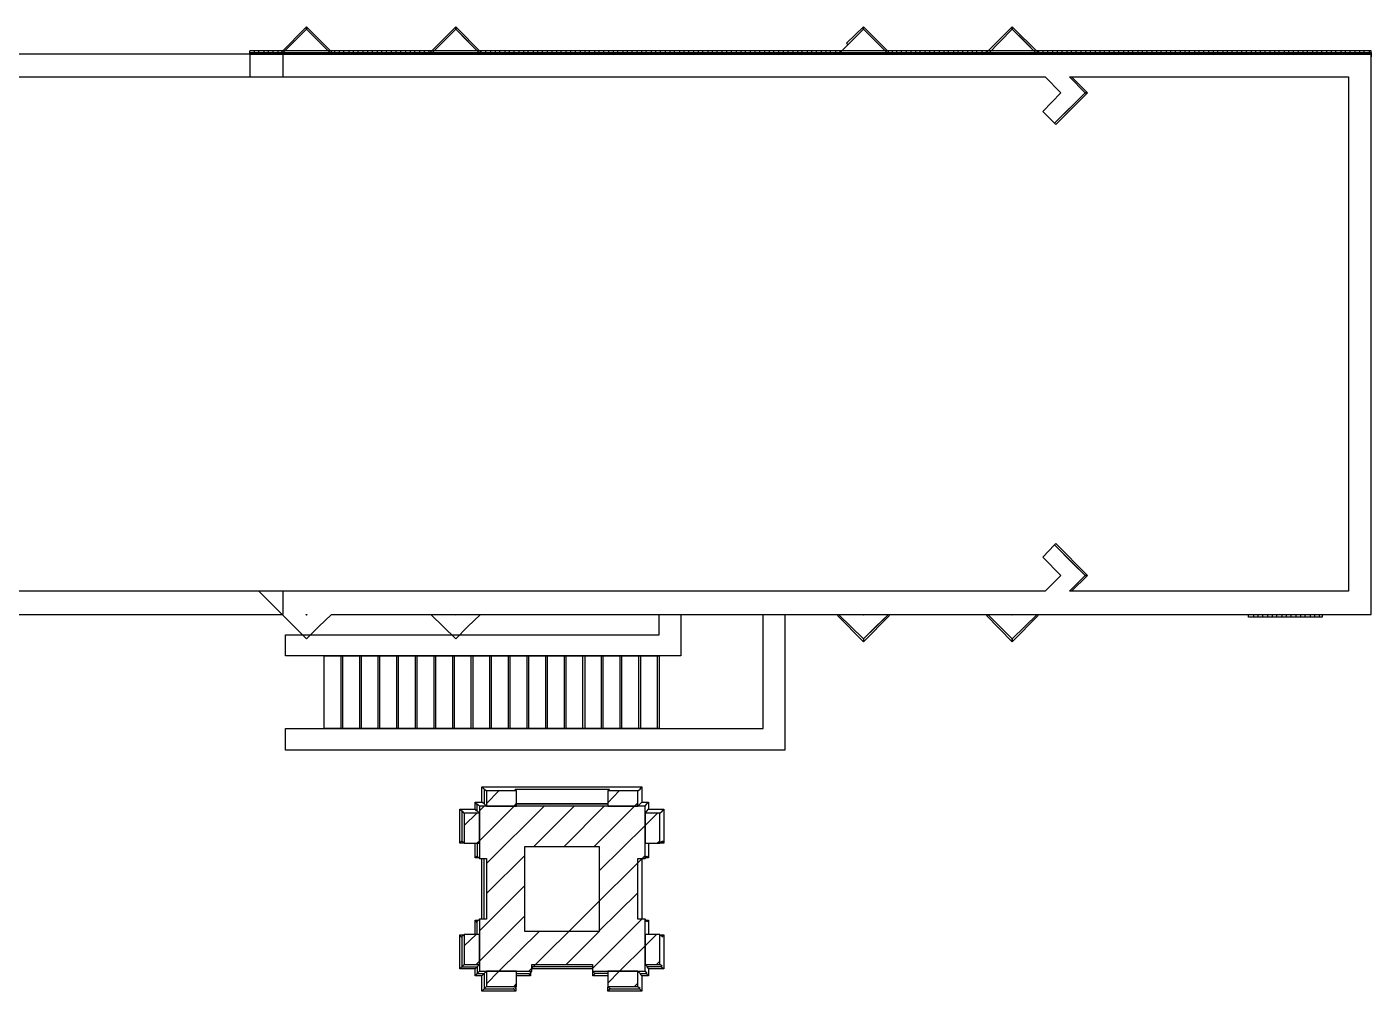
# Model space of a CAD drawing. Header units: inches. Extents: x 8199 to 15931, y 7617 to 15423.
# Drawn here: x 8819 to 9574, y 7855 to 8396 of the extents above; entities that cross this region are included whole.
import ezdxf

# ---------------------------------------------------------------- set-up
doc = ezdxf.new("R2010")
doc.units = ezdxf.units.IN
doc.header["$LTSCALE"] = 0.25
doc.header["$MEASUREMENT"] = 0
doc.layers.add('BACKGROUND', color=8, linetype='Continuous')

msp = doc.modelspace()

# ---------------------------------------------------------------- linework, layer by layer
at = {"layer": 'BACKGROUND'}
for points in [[(8961.57, 8382.03), (8975.91, 8396.36), (8975.91, 8395.09), (8989.93, 8381.07), (8982.6, 8388.4), (8975.91, 8395.09), (8961.89, 8381.07), (8975.91, 8395.09), (8975.91, 8396.36), (8990.25, 8382.03)], [(9045.36, 8382.03), (9059.7, 8396.36), (9059.7, 8395.09), (9073.71, 8381.07), (9066.39, 8388.4), (9059.7, 8395.09), (9045.68, 8381.07), (9059.7, 8395.09), (9059.7, 8396.36), (9074.03, 8382.03)], [(9274.74, 8381.07), (9288.76, 8395.09), (9302.78, 8381.07), (9295.45, 8388.4), (9288.76, 8395.09), (9288.76, 8396.36), (9279.2, 8387.13), (9280.16, 8386.49), (9288.76, 8395.09), (9288.76, 8396.36), (9303.1, 8382.03)], [(9357.89, 8382.03), (9372.23, 8396.36), (9372.23, 8395.09), (9386.25, 8381.07), (9379.24, 8388.4), (9372.23, 8395.09), (9372.23, 8396.36), (9386.88, 8382.03)], [(8944.05, 8381.07), (8944.05, 8382.98)], [(8944.05, 8382.03), (8944.05, 8381.07), (8944.05, 8368.33), (9390.71, 8368.33), (9399.63, 8359.41), (9389.43, 8348.9), (9396.12, 8342.2), (9406.32, 8352.4), (9413.33, 8359.41), (9404.41, 8368.33)], [(8946.6, 8382.03), (8946.6, 8382.98)], [(8949.15, 8382.03), (8949.15, 8382.98)], [(8952.02, 8382.03), (8952.02, 8382.98)], [(8954.56, 8382.03), (8954.56, 8382.98)], [(8957.11, 8382.03), (8957.11, 8382.98)], [(8959.98, 8382.03), (8959.98, 8382.98)], [(8975.59, 8381.07), (8975.91, 8381.39), (8976.23, 8381.07)], [(8991.84, 8382.03), (8991.84, 8382.98)], [(8994.39, 8382.03), (8994.39, 8382.98)], [(8996.94, 8382.03), (8996.94, 8382.98)], [(8999.8, 8382.03), (8999.8, 8382.98)], [(9002.35, 8382.03), (9002.35, 8382.98)], [(9004.9, 8382.03), (9004.9, 8382.98)], [(9007.77, 8382.03), (9007.77, 8382.98)], [(9010.32, 8382.03), (9010.32, 8382.98)], [(9012.87, 8382.03), (9012.87, 8382.98)], [(9015.73, 8382.03), (9015.73, 8382.98)], [(9018.28, 8382.03), (9018.28, 8382.98)], [(9020.83, 8382.03), (9020.83, 8382.98)], [(9023.7, 8382.03), (9023.7, 8382.98)], [(9026.25, 8382.03), (9026.25, 8382.98)], [(9028.79, 8382.03), (9028.79, 8382.98)], [(9031.66, 8382.03), (9031.66, 8382.98)], [(9034.21, 8382.03), (9034.21, 8382.98)], [(9036.76, 8382.03), (9036.76, 8382.98)], [(9039.63, 8382.03), (9039.63, 8382.98)], [(9042.18, 8382.03), (9042.18, 8382.98)], [(9044.72, 8382.03), (9044.72, 8382.98)], [(9059.38, 8381.07), (9059.7, 8381.39), (9060.02, 8381.07)], [(9074.03, 8382.03), (9074.03, 8382.98)], [(9076.58, 8382.03), (9076.58, 8382.98)], [(9079.45, 8382.03), (9079.45, 8382.98)], [(9082, 8382.03), (9082, 8382.98)], [(9084.55, 8382.03), (9084.55, 8382.98)], [(9087.41, 8382.03), (9087.41, 8382.98)], [(9089.96, 8382.03), (9089.96, 8382.98)], [(9092.51, 8382.03), (9092.51, 8382.98)], [(9095.38, 8382.03), (9095.38, 8382.98)], [(9097.93, 8382.03), (9097.93, 8382.98)], [(9100.48, 8382.03), (9100.48, 8382.98)], [(9103.34, 8382.03), (9103.34, 8382.98)], [(9105.89, 8382.03), (9105.89, 8382.98)], [(9108.44, 8382.03), (9108.44, 8382.98)], [(9111.31, 8382.03), (9111.31, 8382.98)], [(9113.86, 8382.03), (9113.86, 8382.98)], [(9116.41, 8382.03), (9116.41, 8382.98)], [(9118.95, 8382.03), (9118.95, 8382.98)], [(9121.82, 8382.03), (9121.82, 8382.98)], [(9124.37, 8382.03), (9124.37, 8382.98)], [(9126.92, 8382.03), (9126.92, 8382.98)], [(9129.79, 8382.03), (9129.79, 8382.98)], [(9132.33, 8382.03), (9132.33, 8382.98)], [(9134.88, 8382.03), (9134.88, 8382.98)], [(9137.75, 8382.03), (9137.75, 8382.98)], [(9140.3, 8382.03), (9140.3, 8382.98)], [(9142.85, 8382.03), (9142.85, 8382.98)], [(9145.71, 8382.03), (9145.71, 8382.98)], [(9148.26, 8382.03), (9148.26, 8382.98)], [(9150.81, 8382.03), (9150.81, 8382.98)], [(9153.68, 8382.03), (9153.68, 8382.98)], [(9156.23, 8382.03), (9156.23, 8382.98)], [(9158.78, 8382.03), (9158.78, 8382.98)], [(9161.64, 8382.03), (9161.64, 8382.98)], [(9164.19, 8382.03), (9164.19, 8382.98)], [(9166.74, 8382.03), (9166.74, 8382.98)], [(9169.61, 8382.03), (9169.61, 8382.98)], [(9172.16, 8382.03), (9172.16, 8382.98)], [(9174.71, 8382.03), (9174.71, 8382.98)], [(9177.57, 8382.03), (9177.57, 8382.98)], [(9180.12, 8382.03), (9180.12, 8382.98)], [(9182.67, 8382.03), (9182.67, 8382.98)], [(9185.54, 8382.03), (9185.54, 8382.98)], [(9188.09, 8382.03), (9188.09, 8382.98)], [(9190.64, 8382.03), (9190.64, 8382.98)], [(9193.5, 8382.03), (9193.5, 8382.98)], [(9196.05, 8382.03), (9196.05, 8382.98)], [(9198.6, 8382.03), (9198.6, 8382.98)], [(9201.47, 8382.03), (9201.47, 8382.98)], [(9204.02, 8382.03), (9204.02, 8382.98)], [(9206.56, 8382.03), (9206.56, 8382.98)], [(9209.43, 8382.03), (9209.43, 8382.98)], [(9211.98, 8382.03), (9211.98, 8382.98)], [(9214.53, 8382.03), (9214.53, 8382.98)], [(9217.4, 8382.03), (9217.4, 8382.98)], [(9219.95, 8382.03), (9219.95, 8382.98)], [(9222.49, 8382.03), (9222.49, 8382.98)], [(9225.36, 8382.03), (9225.36, 8382.98)], [(9227.91, 8382.03), (9227.91, 8382.98)], [(9230.46, 8382.03), (9230.46, 8382.98)], [(9233.33, 8382.03), (9233.33, 8382.98)], [(9235.87, 8382.03), (9235.87, 8382.98)], [(9238.42, 8382.03), (9238.42, 8382.98)], [(9241.29, 8382.03), (9241.29, 8382.98)], [(9243.84, 8382.03), (9243.84, 8382.98)], [(9246.39, 8382.03), (9246.39, 8382.98)], [(9249.25, 8382.03), (9249.25, 8382.98)], [(9251.8, 8382.03), (9251.8, 8382.98)], [(9254.35, 8382.03), (9254.35, 8382.98)], [(9257.22, 8382.03), (9257.22, 8382.98)], [(9259.77, 8382.03), (9259.77, 8382.98)], [(9262.32, 8382.03), (9262.32, 8382.98)], [(9265.18, 8382.03), (9265.18, 8382.98)], [(9267.73, 8382.03), (9267.73, 8382.98)], [(9270.28, 8382.03), (9270.28, 8382.98)], [(9273.15, 8382.03), (9273.15, 8382.98)], [(9275.7, 8382.03), (9275.7, 8382.98)], [(9288.44, 8381.07), (9288.76, 8381.39), (9289.08, 8381.07)], [(9305.01, 8382.03), (9305.01, 8382.98)], [(9307.56, 8382.03), (9307.56, 8382.98)], [(9310.1, 8382.03), (9310.1, 8382.98)], [(9312.97, 8382.03), (9312.97, 8382.98)], [(9315.52, 8382.03), (9315.52, 8382.98)], [(9318.07, 8382.03), (9318.07, 8382.98)], [(9320.62, 8382.03), (9320.62, 8382.98)], [(9323.48, 8382.03), (9323.48, 8382.98)], [(9326.03, 8382.03), (9326.03, 8382.98)], [(9328.58, 8382.03), (9328.58, 8382.98)], [(9331.45, 8382.03), (9331.45, 8382.98)], [(9334, 8382.03), (9334, 8382.98)], [(9336.55, 8382.03), (9336.55, 8382.98)], [(9339.41, 8382.03), (9339.41, 8382.98)], [(9341.96, 8382.03), (9341.96, 8382.98)], [(9344.51, 8382.03), (9344.51, 8382.98)], [(9347.38, 8382.03), (9347.38, 8382.98)], [(9349.93, 8382.03), (9349.93, 8382.98)], [(9352.48, 8382.03), (9352.48, 8382.98)], [(9355.34, 8382.03), (9355.34, 8382.98)], [(9357.89, 8382.03), (9357.89, 8382.98)], [(9371.91, 8381.07), (9372.23, 8381.39), (9372.87, 8381.07)], [(9387.2, 8382.03), (9387.2, 8382.98)], [(9389.75, 8382.03), (9389.75, 8382.98)], [(9392.3, 8382.03), (9392.3, 8382.98)], [(9395.17, 8382.03), (9395.17, 8382.98)], [(9397.71, 8382.03), (9397.71, 8382.98)], [(9400.26, 8382.03), (9400.26, 8382.98)], [(9403.13, 8382.03), (9403.13, 8382.98)], [(9405.68, 8382.03), (9405.68, 8382.98)], [(9408.23, 8382.03), (9408.23, 8382.98)], [(9411.1, 8382.03), (9411.1, 8382.98)], [(9413.64, 8382.03), (9413.64, 8382.98)], [(9416.19, 8382.03), (9416.19, 8382.98)], [(9419.06, 8382.03), (9419.06, 8382.98)], [(9421.61, 8382.03), (9421.61, 8382.98)], [(9424.16, 8382.03), (9424.16, 8382.98)], [(9427.02, 8382.03), (9427.02, 8382.98)], [(9429.57, 8382.03), (9429.57, 8382.98)], [(9432.12, 8382.03), (9432.12, 8382.98)], [(9434.99, 8382.03), (9434.99, 8382.98)], [(9437.54, 8382.03), (9437.54, 8382.98)], [(9440.09, 8382.03), (9440.09, 8382.98)], [(9442.95, 8382.03), (9442.95, 8382.98)], [(9445.5, 8382.03), (9445.5, 8382.98)], [(9448.05, 8382.03), (9448.05, 8382.98)], [(9450.92, 8382.03), (9450.92, 8382.98)], [(9453.47, 8382.03), (9453.47, 8382.98)], [(9456.02, 8382.03), (9456.02, 8382.98)], [(9458.88, 8382.03), (9458.88, 8382.98)], [(9461.43, 8382.03), (9461.43, 8382.98)], [(9463.98, 8382.03), (9463.98, 8382.98)], [(9466.85, 8382.03), (9466.85, 8382.98)], [(9469.4, 8382.03), (9469.4, 8382.98)], [(9471.95, 8382.03), (9471.95, 8382.98)], [(9474.81, 8382.03), (9474.81, 8382.98)], [(9477.36, 8382.03), (9477.36, 8382.98)], [(9479.91, 8382.03), (9479.91, 8382.98)], [(9482.78, 8382.03), (9482.78, 8382.98)], [(9485.33, 8382.03), (9485.33, 8382.98)], [(9487.87, 8382.03), (9487.87, 8382.98)], [(9490.74, 8382.03), (9490.74, 8382.98)], [(9493.29, 8382.03), (9493.29, 8382.98)], [(9495.84, 8382.03), (9495.84, 8382.98)], [(9498.71, 8382.03), (9498.71, 8382.98)], [(9501.25, 8382.03), (9501.25, 8382.98)], [(9503.8, 8382.03), (9503.8, 8382.98)], [(9506.67, 8382.03), (9506.67, 8382.98)], [(9509.22, 8382.03), (9509.22, 8382.98)], [(9511.77, 8382.03), (9511.77, 8382.98)], [(9514.32, 8382.03), (9514.32, 8382.98)], [(9517.18, 8382.03), (9517.18, 8382.98)], [(9519.73, 8382.03), (9519.73, 8382.98)], [(9522.28, 8382.03), (9522.28, 8382.98)], [(9525.15, 8382.03), (9525.15, 8382.98)], [(9527.7, 8382.03), (9527.7, 8382.98)], [(9530.25, 8382.03), (9530.25, 8382.98)], [(9533.11, 8382.03), (9533.11, 8382.98)], [(9535.66, 8382.03), (9535.66, 8382.98)], [(9538.21, 8382.03), (9538.21, 8382.98)], [(9541.08, 8382.03), (9541.08, 8382.98)], [(9543.63, 8382.03), (9543.63, 8382.98)], [(9546.18, 8382.03), (9546.18, 8382.98)], [(9549.04, 8382.03), (9549.04, 8382.98)], [(9551.59, 8382.03), (9551.59, 8382.98)], [(9554.14, 8382.03), (9554.14, 8382.98)], [(9557.01, 8382.03), (9557.01, 8382.98)], [(9559.56, 8382.03), (9559.56, 8382.98)], [(9562.1, 8382.03), (9562.1, 8382.98)], [(9564.97, 8382.03), (9564.97, 8382.98)], [(9567.52, 8382.03), (9567.52, 8382.98)], [(9570.07, 8382.03), (9570.07, 8382.98)], [(9572.94, 8382.03), (9572.94, 8382.98)], [(9573.89, 8382.03), (9573.89, 8381.07), (9573.89, 8379.48), (9573.89, 8382.98)], [(9561.15, 8066.31), (9573.89, 8066.31), (9573.89, 8381.07), (9561.15, 8381.07)], [(9405.68, 8368.33), (9414.6, 8359.41), (9413.33, 8359.41), (9404.41, 8368.33), (9561.15, 8368.33), (9561.15, 8079.37), (9404.41, 8079.37), (9413.33, 8088.29), (9406.32, 8094.98), (9396.12, 8105.5), (9389.43, 8098.49), (9399.63, 8088.29), (9390.71, 8079.37), (8962.53, 8079.37), (8949.15, 8079.37), (8975.91, 8052.61), (8982.6, 8059.3), (8989.93, 8066.31)], [(9404.41, 8079.37), (9413.33, 8088.29), (9414.6, 8088.29), (9405.68, 8079.37)], [(9174.07, 8054.84), (9174.07, 8066.31), (9186.18, 8066.31), (9186.18, 8043.05), (9174.07, 8043.05), (8964.12, 8043.05), (8964.12, 8054.84)], [(9045.68, 8066.31), (9059.7, 8052.61), (9066.39, 8059.3), (9073.71, 8066.31)], [(9060.02, 8066.31), (9059.7, 8065.99), (9059.38, 8066.31)], [(9302.78, 8066.31), (9288.76, 8052.61), (9288.76, 8051.02), (9303.41, 8065.67), (9302.78, 8066.31), (9295.45, 8059.3), (9288.76, 8052.61), (9274.74, 8066.31), (9288.76, 8052.61), (9288.76, 8051.02), (9274.1, 8065.67), (9274.74, 8066.31)], [(9289.08, 8066.31), (9288.76, 8065.99), (9288.44, 8066.31)], [(9386.25, 8066.31), (9372.23, 8052.61), (9372.23, 8051.02), (9357.89, 8065.67), (9358.53, 8066.31)], [(9372.87, 8066.31), (9372.23, 8065.99), (9371.91, 8066.31)], [(9546.49, 8066.31), (9546.49, 8064.72), (9505.08, 8064.72), (9505.08, 8066.31)], [(9507.95, 8064.72), (9507.95, 8066.31)], [(9510.49, 8064.72), (9510.49, 8066.31)], [(9513.04, 8064.72), (9513.04, 8066.31)], [(9515.91, 8064.72), (9515.91, 8066.31)], [(9518.46, 8064.72), (9518.46, 8066.31)], [(9521.01, 8064.72), (9521.01, 8066.31)], [(9523.87, 8064.72), (9523.87, 8066.31)], [(9526.42, 8064.72), (9526.42, 8066.31)], [(9528.97, 8064.72), (9528.97, 8066.31)], [(9531.84, 8064.72), (9531.84, 8066.31)], [(9534.39, 8064.72), (9534.39, 8066.31)], [(9536.94, 8064.72), (9536.94, 8066.31)], [(9539.8, 8064.72), (9539.8, 8066.31)], [(9542.35, 8064.72), (9542.35, 8066.31)], [(9544.9, 8064.72), (9544.9, 8066.31)], [(9163.56, 8043.05), (9174.07, 8043.05), (9174.07, 8002.28), (9163.56, 8002.28), (9153.04, 8002.28), (9142.53, 8002.28), (9132.33, 8002.28), (9121.82, 8002.28), (9111.31, 8002.28), (9100.79, 8002.28), (9090.28, 8002.28), (9079.77, 8002.28), (9069.57, 8002.28), (9059.06, 8002.28), (9048.55, 8002.28), (9038.03, 8002.28), (9027.52, 8002.28), (9017.01, 8002.28), (9006.81, 8002.28), (8996.3, 8002.28), (8985.79, 8002.28), (8985.79, 8043.05), (8996.3, 8043.05), (9006.81, 8043.05), (9017.01, 8043.05), (9027.52, 8043.05), (9038.03, 8043.05), (9048.55, 8043.05), (9059.06, 8043.05), (9069.57, 8043.05), (9079.77, 8043.05), (9090.28, 8043.05), (9100.79, 8043.05), (9111.31, 8043.05), (9121.82, 8043.05), (9132.33, 8043.05), (9142.53, 8043.05), (9153.04, 8043.05), (9163.56, 8043.05), (9163.56, 8002.28)], [(8996.3, 8002.28), (8996.3, 8043.05)], [(9006.81, 8002.28), (9006.81, 8043.05)], [(9017.01, 8002.28), (9017.01, 8043.05)], [(9027.52, 8002.28), (9027.52, 8043.05)], [(9038.03, 8002.28), (9038.03, 8043.05)], [(9048.55, 8002.28), (9048.55, 8043.05)], [(9059.06, 8002.28), (9059.06, 8043.05)], [(9069.57, 8002.28), (9069.57, 8043.05)], [(9079.77, 8002.28), (9079.77, 8043.05)], [(9090.28, 8002.28), (9090.28, 8043.05)], [(9100.79, 8002.28), (9100.79, 8043.05)], [(9111.31, 8002.28), (9111.31, 8043.05)], [(9121.82, 8002.28), (9121.82, 8043.05)], [(9132.33, 8002.28), (9132.33, 8043.05)], [(9142.53, 8002.28), (9142.53, 8043.05)], [(9153.04, 8002.28), (9153.04, 8043.05)], [(9074.35, 7969.46), (9075.63, 7968.19), (9075.63, 7959.9), (9074.35, 7960.86), (9074.35, 7969.46), (9164.19, 7969.46)], [(9075.63, 7968.19), (9075.95, 7968.19), (9076.9, 7967.23), (9076.9, 7958.63), (9093.79, 7958.63), (9093.79, 7967.23), (9076.9, 7967.23)], [(9076.9, 7960.22), (9083.91, 7967.23)], [(9092.83, 7968.19), (9093.79, 7967.23)], [(9093.15, 7968.19), (9146.03, 7968.19), (9145.08, 7967.23), (9145.08, 7958.63), (9161.96, 7958.63), (9163.24, 7959.9), (9164.19, 7960.86), (9168.02, 7960.86)], [(9145.08, 7960.54), (9151.45, 7967.23)], [(9161.96, 7958.63), (9161.96, 7967.23), (9145.08, 7967.23)], [(9161.96, 7967.23), (9163.24, 7968.19), (9164.19, 7969.46), (9164.19, 7960.86)], [(9071.8, 7955.76), (9071.8, 7959.59), (9070.53, 7960.86), (9074.35, 7960.86)], [(9071.48, 7955.76), (9070.53, 7957.04), (9070.53, 7960.86)], [(9071.48, 7937.92), (9073.08, 7939.2), (9092.51, 7958.63), (9093.79, 7960.22)], [(9071.8, 7959.9), (9073.08, 7958.63)], [(9071.8, 7959.59), (9071.8, 7959.59)], [(9073.08, 7956.08), (9075.63, 7958.63)], [(9075.63, 7959.9), (9076.9, 7958.63)], [(9076.9, 7926.45), (9109.4, 7958.63)], [(9103.66, 7936.01), (9126.28, 7958.63)], [(9120.55, 7936.01), (9143.17, 7958.63)], [(9137.43, 7936.01), (9160.05, 7958.63), (9161.96, 7960.54)], [(9166.1, 7958.63), (9167.06, 7959.9), (9168.02, 7960.86), (9168.02, 7957.04)], [(9064.48, 7954.81), (9063.52, 7955.76), (9063.2, 7955.76), (9061.93, 7957.04), (9070.53, 7957.04)], [(9063.2, 7955.76), (9063.2, 7939.2), (9061.93, 7937.92), (9061.93, 7957.04)], [(9071.8, 7956.08), (9073.08, 7954.81), (9064.48, 7954.81), (9064.48, 7937.92), (9061.93, 7937.92)], [(9063.52, 7938.88), (9064.48, 7937.92), (9073.08, 7937.92), (9073.08, 7954.81)], [(9064.48, 7947.8), (9071.48, 7954.81)], [(9140.3, 7922.31), (9166.1, 7947.8), (9173.11, 7954.81)], [(9166.1, 7954.81), (9167.06, 7955.76), (9168.02, 7957.04), (9176.62, 7957.04)], [(9174.39, 7954.81), (9175.66, 7955.76), (9176.62, 7957.04), (9176.62, 7937.92)], [(9063.52, 7939.2), (9063.2, 7939.2)], [(9071.8, 7937.92), (9071.8, 7930.59), (9070.53, 7929.64), (9070.53, 7937.92)], [(9168.02, 7937.92), (9168.02, 7929.64)], [(9172.79, 7937.92), (9174.39, 7939.2)], [(9175.66, 7938.88), (9174.39, 7937.92)], [(9175.66, 7939.2), (9176.62, 7937.92), (9174.71, 7937.92)], [(9072.76, 7929.64), (9070.53, 7929.64)], [(9071.8, 7930.59), (9071.8, 7930.59)], [(9071.8, 7930.59), (9073.08, 7929.32)], [(9074.35, 7895.23), (9074.35, 7929.32)], [(9075.63, 7895.23), (9075.63, 7929.32)], [(9076.9, 7909.57), (9098.56, 7930.91)], [(9164.19, 7929.32), (9164.19, 7895.23)], [(9166.1, 7929.32), (9167.06, 7930.59), (9168.02, 7929.64), (9166.1, 7929.64)], [(9073.08, 7888.54), (9098.56, 7914.03)], [(9140.3, 7888.54), (9161.96, 7909.89)], [(9071.8, 7886.63), (9071.8, 7893.32), (9070.53, 7894.59), (9072.44, 7894.59)], [(9070.53, 7886.63), (9070.53, 7894.59)], [(9071.17, 7869.74), (9073.08, 7871.66), (9098.56, 7897.14)], [(9073.08, 7895.23), (9071.8, 7893.96)], [(9071.8, 7893.32), (9071.8, 7893.32)], [(9136.48, 7867.51), (9164.19, 7895.23)], [(9167.06, 7893.96), (9166.1, 7895.23)], [(9166.42, 7894.59), (9168.02, 7894.59)], [(9167.06, 7893.64), (9168.02, 7894.59), (9168.02, 7886.63)], [(9063.52, 7885.04), (9063.2, 7885.04), (9061.93, 7886.31), (9064.16, 7886.31)], [(9063.2, 7885.04), (9063.2, 7868.47), (9061.93, 7867.2), (9061.93, 7886.31)], [(9063.52, 7885.67), (9064.48, 7886.63)], [(9064.48, 7880.26), (9071.17, 7886.63)], [(9076.9, 7858.91), (9083.91, 7865.92), (9106.53, 7888.22)], [(9121.82, 7869.74), (9140.3, 7888.22)], [(9145.08, 7859.23), (9151.77, 7865.92), (9166.1, 7880.26), (9172.48, 7886.63)], [(9174.39, 7886.63), (9175.66, 7885.67)], [(9175.02, 7886.31), (9176.62, 7886.31)], [(9175.66, 7885.04), (9176.62, 7886.31), (9176.62, 7867.2)], [(9064.48, 7869.74), (9063.2, 7868.47), (9071.8, 7868.47), (9070.53, 7867.2), (9061.93, 7867.2)], [(9073.08, 7869.74), (9071.8, 7868.47), (9071.8, 7864.65), (9070.53, 7863.37), (9070.53, 7867.2)], [(9136.48, 7868.47), (9102.39, 7868.47)], [(9166.1, 7869.74), (9167.38, 7868.47)], [(9175.34, 7868.79), (9175.34, 7868.47), (9167.06, 7868.47), (9168.02, 7867.2), (9168.02, 7863.37)], [(9175.34, 7868.47), (9176.62, 7867.2), (9168.02, 7867.2)], [(9172.48, 7869.74), (9174.39, 7871.66)], [(9175.66, 7868.79), (9174.39, 7869.74)], [(9073.08, 7865.92), (9071.8, 7864.65), (9075.63, 7864.65), (9074.35, 7863.37), (9070.53, 7863.37)], [(9076.9, 7865.92), (9075.63, 7864.65), (9075.63, 7856.05), (9074.35, 7854.77), (9074.35, 7863.37)], [(9093.79, 7864.65), (9100.79, 7864.65), (9101.75, 7863.37), (9093.79, 7863.37)], [(9100.79, 7864.65), (9100.79, 7864.65)], [(9101.43, 7864.65), (9102.39, 7865.92)], [(9101.75, 7865.28), (9101.75, 7863.37)], [(9136.48, 7867.2), (9102.39, 7867.2)], [(9136.48, 7865.92), (9137.75, 7864.65)], [(9145.08, 7864.65), (9138.07, 7864.65), (9136.79, 7863.37), (9136.79, 7865.6)], [(9145.08, 7863.37), (9136.79, 7863.37)], [(9138.07, 7864.65), (9138.07, 7864.65)], [(9161.96, 7865.92), (9163.24, 7864.65), (9166.74, 7864.65), (9168.02, 7863.37), (9164.19, 7863.37)], [(9163.24, 7864.33), (9164.19, 7863.37), (9164.19, 7854.77)], [(9166.1, 7865.92), (9167.06, 7864.65)], [(9166.74, 7864.65), (9166.74, 7864.65)], [(9076.9, 7857.32), (9075.63, 7856.05), (9092.19, 7856.05), (9093.47, 7854.77), (9074.35, 7854.77)], [(9092.19, 7856.36), (9092.19, 7856.05)], [(9092.51, 7857.32), (9093.79, 7858.91)], [(9093.79, 7857.32), (9092.83, 7856.36)], [(9093.47, 7856.68), (9093.47, 7854.77)], [(9146.03, 7856.36), (9145.08, 7857.32)], [(9146.35, 7856.36), (9146.35, 7856.05), (9145.08, 7854.77), (9145.08, 7857)], [(9146.35, 7856.05), (9162.92, 7856.05), (9164.19, 7854.77), (9145.08, 7854.77)], [(9160.05, 7857.32), (9161.96, 7859.23)], [(9161.96, 7857.32), (9163.24, 7856.36)], [(9162.92, 7856.36), (9162.92, 7856.05)]]:
    msp.add_lwpolyline(points, dxfattribs=at)
for points in [[(9372.23, 8395.09), (9358.53, 8381.07)], [(8962.85, 8381.07), (8782.21, 8381.07), (8769.15, 8381.07), (8769.15, 8066.31), (8782.21, 8066.31), (8962.85, 8066.31), (8962.85, 8079.37), (8782.21, 8079.37), (8782.21, 8368.33), (8962.85, 8368.33)], [(9413.33, 8359.41), (9414.6, 8359.41), (9396.76, 8341.57), (9396.12, 8342.2)], [(9414.6, 8088.29), (9413.33, 8088.29), (9396.12, 8105.5), (9396.76, 8106.13)], [(8964.12, 8002.28), (9232.37, 8002.28), (9232.37, 8066.31), (9244.48, 8066.31), (9244.48, 7990.17), (9232.37, 7990.17), (8964.12, 7990.17)], [(8976.23, 8066.31), (8975.91, 8065.99), (8975.59, 8066.31)], [(9372.23, 8052.61), (9372.23, 8051.02), (9386.88, 8065.67), (9386.25, 8066.31), (9372.23, 8052.61), (9372.23, 8051.02), (9357.89, 8065.67), (9358.53, 8066.31), (9372.23, 8052.61), (9379.24, 8059.3), (9386.25, 8066.31), (9386.88, 8065.67), (9372.23, 8051.02), (9372.23, 8052.61), (9358.53, 8066.31)], [(9166.1, 7865.92), (9166.1, 7895.23), (9161.96, 7895.23), (9161.96, 7929.32), (9166.1, 7929.32), (9166.1, 7958.63), (9073.08, 7958.63), (9073.08, 7929.32), (9076.9, 7929.32), (9076.9, 7895.23), (9073.08, 7895.23), (9073.08, 7865.92), (9102.39, 7865.92), (9102.39, 7869.74), (9136.48, 7869.74), (9136.48, 7865.92)], [(9145.08, 7959.9), (9093.79, 7959.9)], [(9174.39, 7954.81), (9166.1, 7954.81), (9166.1, 7937.92), (9174.39, 7937.92)], [(9098.56, 7936.01), (9140.3, 7936.01), (9140.3, 7888.22), (9098.56, 7888.22)], [(9098.56, 7936.01), (9140.3, 7936.01), (9140.3, 7888.22), (9098.56, 7888.22)], [(9064.48, 7869.74), (9073.08, 7869.74), (9073.08, 7886.63), (9064.48, 7886.63)], [(9166.1, 7869.74), (9174.39, 7869.74), (9174.39, 7886.63), (9166.1, 7886.63)], [(9076.9, 7865.92), (9076.9, 7857.32), (9093.79, 7857.32), (9093.79, 7865.92)], [(9161.96, 7857.32), (9161.96, 7865.92), (9145.08, 7865.92), (9145.08, 7857.32)]]:
    msp.add_lwpolyline(points, close=True, dxfattribs=at)
at = {"layer": 'BACKGROUND', "ltscale": 1.065}
msp.add_lwpolyline([(9573.89, 8382.98), (8944.05, 8382.98)], dxfattribs=at)
at = {"layer": 'BACKGROUND', "ltscale": 1.055}
msp.add_lwpolyline([(8944.05, 8382.03), (9573.89, 8382.03)], dxfattribs=at)
at = {"layer": 'BACKGROUND', "ltscale": 1.051667}
for points in [[(9561.15, 8381.07), (8944.05, 8381.07), (9573.89, 8381.07)], [(8989.93, 8066.31), (9561.15, 8066.31)]]:
    msp.add_lwpolyline(points, dxfattribs=at)
at = {"layer": 'BACKGROUND', "ltscale": 0.585}
msp.add_lwpolyline([(8964.12, 8054.84), (9174.07, 8054.84)], dxfattribs=at)
at = {"layer": 'BACKGROUND', "ltscale": 0.063333}
for points in [[(8995.34, 8002.28), (8995.34, 8043.05)], [(9005.86, 8002.28), (9005.86, 8043.05)], [(9016.05, 8002.28), (9016.05, 8043.05)], [(9026.56, 8002.28), (9026.56, 8043.05)], [(9037.08, 8002.28), (9037.08, 8043.05)], [(9047.59, 8002.28), (9047.59, 8043.05)], [(9058.1, 8002.28), (9058.1, 8043.05)], [(9068.3, 8002.28), (9068.3, 8043.05)], [(9078.81, 8002.28), (9078.81, 8043.05)], [(9089.33, 8002.28), (9089.33, 8043.05)], [(9099.84, 8002.28), (9099.84, 8043.05)], [(9110.35, 8002.28), (9110.35, 8043.05)], [(9120.87, 8002.28), (9120.87, 8043.05)], [(9131.06, 8002.28), (9131.06, 8043.05)], [(9141.57, 8002.28), (9141.57, 8043.05)], [(9152.09, 8002.28), (9152.09, 8043.05)], [(9162.6, 8002.28), (9162.6, 8043.05)], [(9173.11, 8002.28), (9173.11, 8043.05)]]:
    msp.add_lwpolyline(points, dxfattribs=at)
at = {"layer": 'BACKGROUND', "ltscale": 0.159103}
msp.add_lwpolyline([(9100.79, 7865.92), (9166.1, 7930.91)], dxfattribs=at)

doc.saveas('drawing.dxf')
